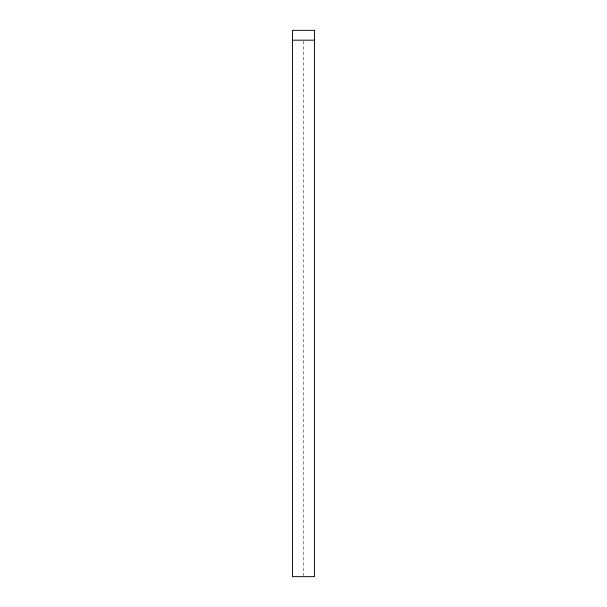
<?xml version="1.0" encoding="UTF-8"?>
<svg xmlns="http://www.w3.org/2000/svg" width="607" height="607" viewBox="0 0 607 607"><rect width="100%" height="100%" fill="white"/><g stroke="black" fill="none" stroke-linecap="round" stroke-linejoin="round"><path stroke-width="0.46" stroke-dasharray="3.04 2.28" d="M303.5 41.124L303.5 575.702"/><path stroke-width="0.91" d="M292.491 40.176L314.509 40.176M314.509 30.35L292.491 30.35L292.491 576.65L314.509 576.65L314.509 30.35"/></g></svg>
